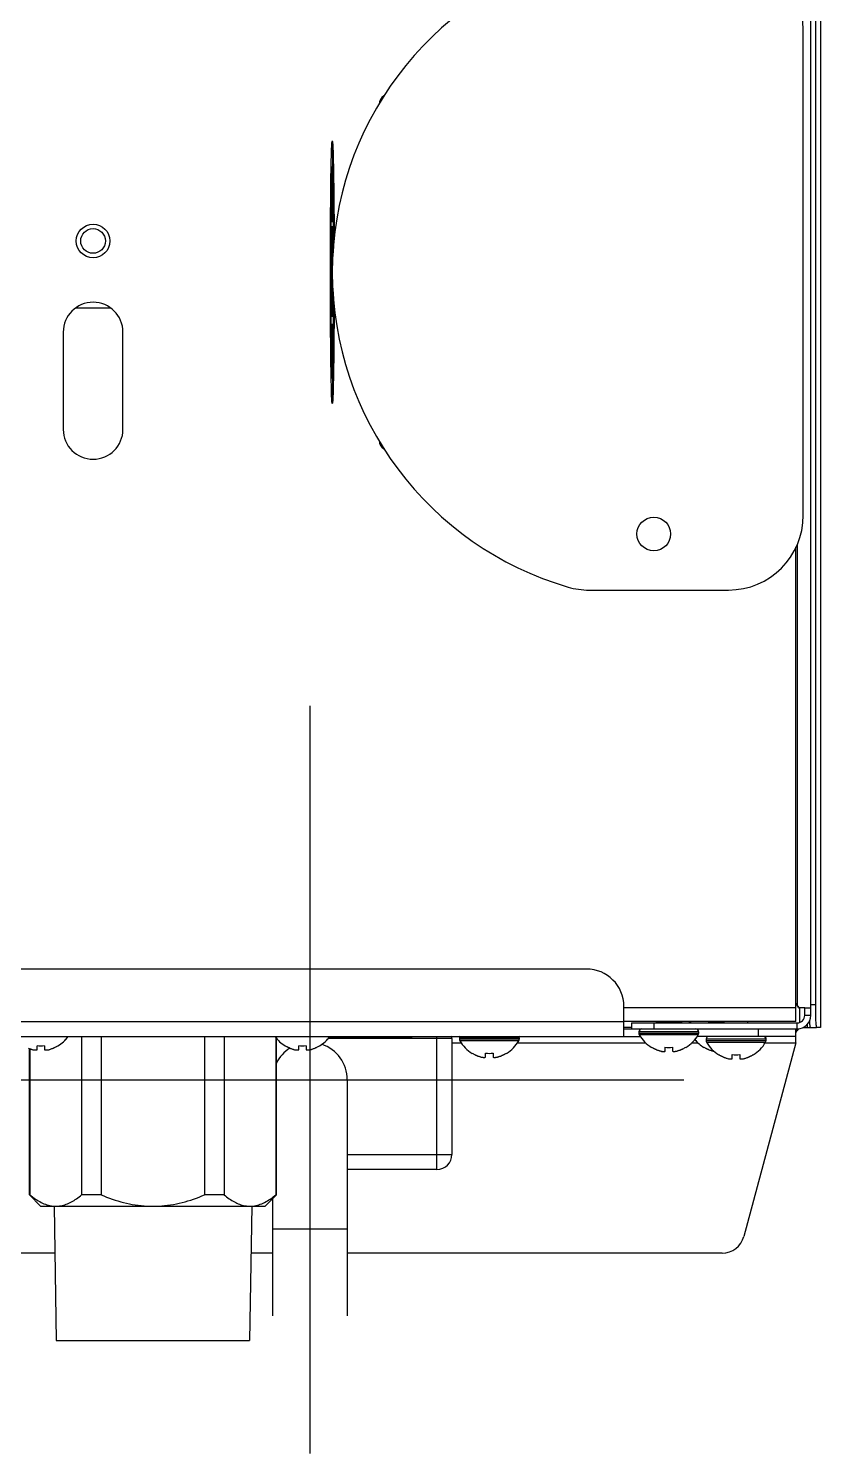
# Model space of a CAD drawing. Header units: millimetres. Extents: x -1686 to 4120, y -1850 to 2563.
# Drawn here: x 750.7 to 856.7, y 1615.9 to 1806.5 of the extents above; entities that cross this region are included whole.
import ezdxf

# ---------------------------------------------------------------- set-up
doc = ezdxf.new("R2010")
doc.units = ezdxf.units.MM
doc.header["$LTSCALE"] = 65.395
doc.layers.get('0').update_dxf_attribs({"linetype": 'CONTINUOUS'})
doc.layers.add('ASSI', color=7, linetype='CONTINUOUS')
doc.layers.add('GEOM', color=7, linetype='CONTINUOUS')

msp = doc.modelspace()

# ---------------------------------------------------------------- linework, layer by layer
at = {"linetype": 'Continuous'}
for p, q in [((855.38, 1674.46), (855.38, 2434.86)), ((853.58, 1737.51), (853.58, 1675.8)), ((853.58, 1675.8), (853.38, 1676.15)), ((853.74, 1675.46), (853.86, 1675.46)), ((854.58, 1675.46), (853.86, 1675.46)), ((854.58, 1675.46), (855.38, 1675.46)), ((854.58, 1674.46), (854.58, 1675.46)), ((855.38, 1674.46), (854.58, 1674.46)), ((831.38, 1673.46), (853.58, 1673.46)), ((831.38, 1673.46), (831.38, 1672.66)), ((831.38, 1672.66), (853.58, 1672.66)), ((834.38, 1673.46), (834.38, 1672.66)), ((853.58, 1672.66), (853.58, 1673.46)), ((750.86, 1650.46), (750.86, 1670.03)), ((750.93, 1670), (750.93, 1650.46)), ((751.88, 1669.86), (751.88, 1670.41)), ((752.88, 1670.41), (752.88, 1669.86)), ((754.68, 1670.41), (754.68, 1670.38)), ((757.85, 1671.66), (757.85, 1650.46)), ((760.46, 1671.66), (760.46, 1650.46)), ((774.3, 1671.66), (774.3, 1650.46)), ((776.91, 1671.66), (776.91, 1650.46)), ((783.83, 1671.5), (783.83, 1650.46)), ((783.9, 1650.46), (783.9, 1671.41)), ((785.08, 1670.38), (785.08, 1670.41)), ((786.88, 1669.86), (786.88, 1670.41)), ((787.88, 1670.41), (787.88, 1669.86)), ((789.68, 1670.41), (789.68, 1670.38)), ((834.08, 1670.18), (834.08, 1670.21)), ((835.88, 1669.66), (835.88, 1670.21)), ((836.88, 1670.21), (836.88, 1669.66)), ((838.68, 1670.21), (838.68, 1670.18)), ((841.08, 1670.18), (841.08, 1670.21)), ((810.08, 1669.38), (810.08, 1669.41)), ((811.88, 1668.86), (811.88, 1669.41)), ((812.88, 1669.41), (812.88, 1668.86)), ((814.68, 1669.41), (814.68, 1669.38)), ((843.08, 1669.18), (843.08, 1669.21)), ((844.88, 1668.66), (844.88, 1669.21)), ((845.88, 1669.21), (845.88, 1668.66)), ((847.68, 1669.21), (847.68, 1669.18)), ((793.38, 1665.86), (793.38, 1634.28)), ((750.93, 1650.46), (750.86, 1650.46)), ((752.36, 1648.96), (750.86, 1650.46)), ((752.36, 1648.96), (782.4, 1648.96)), ((754.16, 1648.96), (754.46, 1630.96)), ((760.46, 1650.46), (757.85, 1650.46)), ((776.91, 1650.46), (774.3, 1650.46)), ((780.6, 1648.96), (780.3, 1630.96)), ((782.4, 1648.96), (783.9, 1650.46)), ((783.38, 1649.93), (783.38, 1634.28)), ((783.9, 1650.46), (783.83, 1650.46)), ((793.38, 1645.86), (783.38, 1645.86)), ((754.46, 1630.96), (780.3, 1630.96))]:
    msp.add_line(p, q, dxfattribs=at)
at = {"color": 1}
for p, q in [((788.38, 1715.86), (788.38, 1615.86)), ((738.38, 1665.86), (838.38, 1665.86))]:
    msp.add_line(p, q, dxfattribs=at)
at = {"linetype": 'Continuous'}
for centre, radius, start, end in [((779.01, 1641.92), 81.91, 24.1704, 24.4363), ((796.56, 1629.17), 73.66, 38.9326, 39.2798), ((853.58, 1674.46), 1.8, 270, 0), ((853.58, 1674.46), 1, 270, 0), ((836.58, 1674.28), 4.8, 210.3012, 238.6273), ((836.18, 1674.28), 4.8, 301.3727, 329.6988), ((752.55, 1674.43), 4.72, 247.4524, 248.9975), ((752.55, 1674.43), 4.72, 248.9977, 249.4819), ((752.55, 1674.42), 4.7, 249.4813, 251.5344), ((752.54, 1674.4), 4.68, 251.535, 252.6227), ((752.53, 1674.38), 4.67, 252.6228, 253.6051), ((752.53, 1674.35), 4.64, 253.6036, 255.6824), ((752.38, 1674.18), 3.8, 262.4351, 277.5649), ((752.23, 1674.35), 4.64, 284.3176, 286.3964), ((752.22, 1674.38), 4.67, 286.3949, 287.3772), ((752.22, 1674.4), 4.68, 287.3773, 288.465), ((752.21, 1674.42), 4.7, 288.4656, 290.5187), ((752.21, 1674.43), 4.72, 290.5181, 291.0023), ((752.21, 1674.43), 4.72, 291.0025, 292.5476), ((752.2, 1674.44), 4.73, 292.5474, 293.3174), ((752.2, 1674.45), 4.73, 293.3175, 294.5722), ((752.2, 1674.45), 4.74, 294.5722, 295.5402), ((752.2, 1674.45), 4.74, 295.5402, 296.6812), ((752.2, 1674.46), 4.75, 296.6813, 298.0074), ((752.2, 1674.46), 4.75, 298.0074, 298.9684), ((752.19, 1674.46), 4.75, 298.9687, 301.5341), ((752.18, 1674.48), 4.8, 301.3727, 323.702), ((787.58, 1674.48), 4.8, 216.298, 238.6273), ((788.38, 1665.86), 5, 122.1645, 153.8113), ((787.57, 1674.46), 4.75, 238.4659, 241.0313), ((787.56, 1674.46), 4.75, 241.0316, 241.9926), ((787.56, 1674.46), 4.75, 241.9926, 243.3187), ((787.56, 1674.45), 4.74, 243.3188, 244.4598), ((787.56, 1674.45), 4.74, 244.4598, 245.4278), ((787.56, 1674.45), 4.73, 245.4278, 246.6825), ((787.56, 1674.44), 4.73, 246.6826, 247.4526), ((787.55, 1674.43), 4.72, 247.4524, 248.9975), ((787.55, 1674.43), 4.72, 248.9977, 249.4819), ((787.55, 1674.42), 4.7, 249.4813, 251.5344), ((787.54, 1674.4), 4.68, 251.535, 252.6227), ((787.53, 1674.38), 4.67, 252.6228, 253.6051), ((787.53, 1674.35), 4.64, 253.6036, 255.6824), ((787.38, 1674.18), 3.8, 262.4351, 277.5649), ((787.23, 1674.35), 4.64, 284.3176, 286.3964), ((787.22, 1674.38), 4.67, 286.3949, 287.3772), ((787.22, 1674.4), 4.68, 287.3773, 288.465), ((787.21, 1674.42), 4.7, 288.4656, 290.5187), ((787.21, 1674.43), 4.72, 290.5181, 291.0023), ((787.21, 1674.43), 4.72, 291.0025, 292.5476), ((787.2, 1674.44), 4.73, 292.5474, 293.3174), ((787.2, 1674.45), 4.73, 293.3175, 294.5722), ((787.2, 1674.45), 4.74, 294.5722, 295.5402), ((787.2, 1674.45), 4.74, 295.5402, 296.6812), ((787.2, 1674.46), 4.75, 296.6813, 298.0074), ((787.2, 1674.46), 4.75, 298.0074, 298.9684), ((787.19, 1674.46), 4.75, 298.9687, 301.5341), ((787.18, 1674.48), 4.8, 301.3727, 323.702), ((788.38, 1665.86), 5, 0, 71.3079), ((812.58, 1673.48), 4.8, 210.3012, 238.6273), ((812.18, 1673.48), 4.8, 301.3727, 329.6988), ((836.57, 1674.26), 4.75, 238.4659, 241.0313), ((836.56, 1674.26), 4.75, 241.0316, 241.9926), ((836.56, 1674.26), 4.75, 241.9926, 243.3187), ((836.56, 1674.25), 4.74, 243.3188, 244.4598), ((836.56, 1674.25), 4.74, 244.4598, 245.4278), ((836.56, 1674.25), 4.73, 245.4278, 246.6825), ((836.56, 1674.24), 4.73, 246.6826, 247.4526), ((836.38, 1673.98), 3.8, 262.4351, 277.5649), ((836.2, 1674.24), 4.73, 292.5474, 293.3174), ((836.2, 1674.25), 4.73, 293.3175, 294.5722), ((836.2, 1674.25), 4.74, 294.5722, 295.5402), ((836.2, 1674.25), 4.74, 295.5402, 296.6812), ((836.2, 1674.26), 4.75, 296.6813, 298.0074), ((836.2, 1674.26), 4.75, 298.0074, 298.9684), ((836.19, 1674.26), 4.75, 298.9687, 301.5341), ((843.58, 1674.28), 4.8, 219.3226, 238.6273), ((843.57, 1674.26), 4.75, 238.4659, 241.0313), ((843.56, 1674.26), 4.75, 241.0316, 241.9926), ((843.56, 1674.26), 4.75, 241.9926, 243.3187), ((845.58, 1673.28), 4.8, 210.3012, 238.6273), ((843.56, 1674.25), 4.74, 243.3188, 244.4598), ((843.56, 1674.25), 4.74, 244.4598, 245.4278), ((843.56, 1674.25), 4.73, 245.4278, 246.6825), ((843.56, 1674.24), 4.73, 246.6826, 247.4526), ((845.18, 1673.28), 4.8, 301.3727, 329.6988), ((751.63, 1671.85), 2.01, 262.7259, 264.7415), ((751.63, 1671.83), 1.98, 264.7442, 265.3991), ((751.63, 1671.82), 1.97, 265.3984, 266.7833), ((751.63, 1671.81), 1.96, 266.7841, 267.6235), ((751.63, 1671.8), 1.96, 267.6234, 268.8455), ((751.63, 1671.79), 1.95, 268.8459, 270.9258), ((751.63, 1671.8), 1.95, 270.9261, 271.9964), ((751.63, 1671.8), 1.96, 271.9964, 273.0228), ((751.63, 1671.81), 1.97, 273.0233, 274.286), ((751.63, 1671.83), 1.98, 274.2856, 275.1372), ((751.63, 1671.85), 2.01, 275.1401, 277.2744), ((753.13, 1671.85), 2.01, 262.7256, 264.8598), ((753.13, 1671.83), 1.98, 264.8627, 265.7144), ((753.13, 1671.81), 1.97, 265.714, 266.9766), ((753.13, 1671.8), 1.96, 266.9771, 268.0037), ((753.13, 1671.8), 1.95, 268.0037, 269.0738), ((753.13, 1671.79), 1.95, 269.0741, 270.1995), ((753.13, 1671.79), 1.95, 270.1995, 271.1541), ((753.13, 1671.8), 1.95, 271.1545, 272.3767), ((753.13, 1671.81), 1.96, 272.3765, 273.2159), ((753.13, 1671.82), 1.97, 273.2167, 274.6016), ((753.13, 1671.83), 1.98, 274.6009, 275.2558), ((753.13, 1671.85), 2.01, 275.2585, 277.2741), ((786.63, 1671.85), 2.01, 262.7259, 264.7415), ((786.63, 1671.83), 1.98, 264.7442, 265.3991), ((786.63, 1671.82), 1.97, 265.3984, 266.7833), ((786.63, 1671.81), 1.96, 266.7841, 267.6235), ((786.63, 1671.8), 1.96, 267.6234, 268.8455), ((786.63, 1671.79), 1.95, 268.8459, 270.9258), ((786.63, 1671.8), 1.95, 270.9261, 271.9964), ((786.63, 1671.8), 1.96, 271.9964, 273.0228), ((786.63, 1671.81), 1.97, 273.0233, 274.286), ((786.63, 1671.83), 1.98, 274.2856, 275.1372), ((786.63, 1671.85), 2.01, 275.1401, 277.2744), ((788.13, 1671.85), 2.01, 262.7256, 264.8598), ((788.13, 1671.83), 1.98, 264.8627, 265.7144), ((788.13, 1671.81), 1.97, 265.714, 266.9766), ((788.13, 1671.8), 1.96, 266.9771, 268.0037), ((788.13, 1671.8), 1.95, 268.0037, 269.0738), ((788.13, 1671.79), 1.95, 269.0741, 270.1995), ((788.13, 1671.79), 1.95, 270.1995, 271.1541), ((788.13, 1671.8), 1.95, 271.1545, 272.3767), ((788.13, 1671.81), 1.96, 272.3765, 273.2159), ((788.13, 1671.82), 1.97, 273.2167, 274.6016), ((788.13, 1671.83), 1.98, 274.6009, 275.2558), ((788.13, 1671.85), 2.01, 275.2585, 277.2741), ((812.57, 1673.46), 4.75, 238.4659, 241.0313), ((812.56, 1673.46), 4.75, 241.0316, 241.9926), ((812.56, 1673.46), 4.75, 241.9926, 243.3187), ((812.56, 1673.45), 4.74, 243.3188, 244.4598), ((812.56, 1673.45), 4.74, 244.4598, 245.4278), ((812.56, 1673.45), 4.73, 245.4278, 246.6825), ((812.56, 1673.44), 4.73, 246.6826, 247.4526), ((812.55, 1673.43), 4.72, 247.4524, 248.9975), ((812.55, 1673.43), 4.72, 248.9977, 249.4819), ((812.55, 1673.42), 4.7, 249.4813, 251.5344), ((812.54, 1673.4), 4.68, 251.535, 252.6227), ((812.53, 1673.38), 4.67, 252.6228, 253.6051), ((812.53, 1673.35), 4.64, 253.6036, 255.6824), ((811.63, 1670.85), 2.01, 262.7259, 264.7415), ((811.63, 1670.83), 1.98, 264.7442, 265.3991), ((811.63, 1670.82), 1.97, 265.3984, 266.7833), ((811.63, 1670.81), 1.96, 266.7841, 267.6235), ((811.63, 1670.8), 1.96, 267.6234, 268.8455), ((811.63, 1670.79), 1.95, 268.8459, 270.9258), ((811.63, 1670.8), 1.95, 270.9261, 271.9964), ((811.63, 1670.8), 1.96, 271.9964, 273.0228), ((811.63, 1670.81), 1.97, 273.0233, 274.286), ((811.63, 1670.83), 1.98, 274.2856, 275.1372), ((811.63, 1670.85), 2.01, 275.1401, 277.2744), ((812.38, 1673.18), 3.8, 262.4351, 277.5649), ((813.13, 1670.85), 2.01, 262.7256, 264.8598), ((813.13, 1670.83), 1.98, 264.8627, 265.7144), ((813.13, 1670.81), 1.97, 265.714, 266.9766), ((813.13, 1670.8), 1.96, 266.9771, 268.0037), ((813.13, 1670.8), 1.95, 268.0037, 269.0738), ((813.13, 1670.79), 1.95, 269.0741, 270.1995), ((813.13, 1670.79), 1.95, 270.1995, 271.1541), ((813.13, 1670.8), 1.95, 271.1545, 272.3767), ((813.13, 1670.81), 1.96, 272.3765, 273.2159), ((813.13, 1670.82), 1.97, 273.2167, 274.6016), ((813.13, 1670.83), 1.98, 274.6009, 275.2558), ((813.13, 1670.85), 2.01, 275.2585, 277.2741), ((812.23, 1673.35), 4.64, 284.3176, 286.3964), ((812.22, 1673.38), 4.67, 286.3949, 287.3772), ((812.22, 1673.4), 4.68, 287.3773, 288.465), ((812.21, 1673.42), 4.7, 288.4656, 290.5187), ((812.21, 1673.43), 4.72, 290.5181, 291.0023), ((812.21, 1673.43), 4.72, 291.0025, 292.5476), ((812.2, 1673.44), 4.73, 292.5474, 293.3174), ((812.2, 1673.45), 4.73, 293.3175, 294.5722), ((812.2, 1673.45), 4.74, 294.5722, 295.5402), ((812.2, 1673.45), 4.74, 295.5402, 296.6812), ((812.2, 1673.46), 4.75, 296.6813, 298.0074), ((812.2, 1673.46), 4.75, 298.0074, 298.9684), ((812.19, 1673.46), 4.75, 298.9687, 301.5341), ((836.55, 1674.23), 4.72, 247.4524, 248.9975), ((836.55, 1674.23), 4.72, 248.9977, 249.4819), ((836.55, 1674.22), 4.7, 249.4813, 251.5344), ((836.54, 1674.2), 4.68, 251.535, 252.6227), ((836.53, 1674.18), 4.67, 252.6228, 253.6051), ((836.53, 1674.15), 4.64, 253.6036, 255.6824), ((835.63, 1671.65), 2.01, 262.7259, 264.7415), ((835.63, 1671.63), 1.98, 264.7442, 265.3991), ((835.63, 1671.62), 1.97, 265.3984, 266.7833), ((835.63, 1671.61), 1.96, 266.7841, 267.6235), ((835.63, 1671.6), 1.96, 267.6234, 268.8455), ((835.63, 1671.59), 1.95, 268.8459, 270.9258), ((835.63, 1671.6), 1.95, 270.9261, 271.9964), ((835.63, 1671.6), 1.96, 271.9964, 273.0228), ((835.63, 1671.61), 1.97, 273.0233, 274.286), ((835.63, 1671.63), 1.98, 274.2856, 275.1372), ((835.63, 1671.65), 2.01, 275.1401, 277.2744), ((837.13, 1671.65), 2.01, 262.7256, 264.8598), ((837.13, 1671.63), 1.98, 264.8627, 265.7144), ((837.13, 1671.61), 1.97, 265.714, 266.9766), ((837.13, 1671.6), 1.96, 266.9771, 268.0037), ((837.13, 1671.6), 1.95, 268.0037, 269.0738), ((837.13, 1671.59), 1.95, 269.0741, 270.1995), ((837.13, 1671.59), 1.95, 270.1995, 271.1541), ((837.13, 1671.6), 1.95, 271.1545, 272.3767), ((837.13, 1671.61), 1.96, 272.3765, 273.2159), ((837.13, 1671.62), 1.97, 273.2167, 274.6016), ((837.13, 1671.63), 1.98, 274.6009, 275.2558), ((837.13, 1671.65), 2.01, 275.2585, 277.2741), ((836.23, 1674.15), 4.64, 284.3176, 286.3964), ((836.22, 1674.18), 4.67, 286.3949, 287.3772), ((836.22, 1674.2), 4.68, 287.3773, 288.465), ((836.21, 1674.22), 4.7, 288.4656, 290.5187), ((836.21, 1674.23), 4.72, 290.5181, 291.0023), ((836.21, 1674.23), 4.72, 291.0025, 292.5476), ((843.55, 1674.23), 4.72, 247.4524, 248.9975), ((843.55, 1674.23), 4.72, 248.9977, 249.4819), ((843.55, 1674.22), 4.7, 249.4813, 251.5344), ((843.54, 1674.2), 4.68, 251.535, 252.6227), ((843.53, 1674.18), 4.67, 252.6228, 253.6051), ((843.53, 1674.15), 4.64, 253.6036, 255.6824), ((845.57, 1673.26), 4.75, 238.4659, 241.0313), ((845.56, 1673.26), 4.75, 241.0316, 241.9926), ((845.56, 1673.26), 4.75, 241.9926, 243.3187), ((845.56, 1673.25), 4.74, 243.3188, 244.4598), ((845.56, 1673.25), 4.74, 244.4598, 245.4278), ((845.56, 1673.25), 4.73, 245.4278, 246.6825), ((845.56, 1673.24), 4.73, 246.6826, 247.4526), ((845.55, 1673.23), 4.72, 247.4524, 248.9975), ((845.55, 1673.23), 4.72, 248.9977, 249.4819), ((845.55, 1673.22), 4.7, 249.4813, 251.5344), ((845.54, 1673.2), 4.68, 251.535, 252.6227), ((845.53, 1673.18), 4.67, 252.6228, 253.6051), ((845.53, 1673.15), 4.64, 253.6036, 255.6824), ((844.63, 1670.65), 2.01, 262.7259, 264.7415), ((844.63, 1670.63), 1.98, 264.7442, 265.3991), ((844.63, 1670.62), 1.97, 265.3984, 266.7833), ((844.63, 1670.61), 1.96, 266.7841, 267.6235), ((844.63, 1670.6), 1.96, 267.6234, 268.8455), ((844.63, 1670.59), 1.95, 268.8459, 270.9258), ((844.63, 1670.6), 1.95, 270.9261, 271.9964), ((844.63, 1670.6), 1.96, 271.9964, 273.0228), ((844.63, 1670.61), 1.97, 273.0233, 274.286), ((844.63, 1670.63), 1.98, 274.2856, 275.1372), ((844.63, 1670.65), 2.01, 275.1401, 277.2744), ((845.38, 1672.98), 3.8, 262.4351, 277.5649), ((846.13, 1670.65), 2.01, 262.7256, 264.8598), ((846.13, 1670.63), 1.98, 264.8627, 265.7144), ((846.13, 1670.61), 1.97, 265.714, 266.9766), ((846.13, 1670.6), 1.96, 266.9771, 268.0037), ((846.13, 1670.6), 1.95, 268.0037, 269.0738), ((846.13, 1670.59), 1.95, 269.0741, 270.1995), ((846.13, 1670.59), 1.95, 270.1995, 271.1541), ((846.13, 1670.6), 1.95, 271.1545, 272.3767), ((846.13, 1670.61), 1.96, 272.3765, 273.2159), ((846.13, 1670.62), 1.97, 273.2167, 274.6016), ((846.13, 1670.63), 1.98, 274.6009, 275.2558), ((846.13, 1670.65), 2.01, 275.2585, 277.2741), ((845.23, 1673.15), 4.64, 284.3176, 286.3964), ((845.22, 1673.18), 4.67, 286.3949, 287.3772), ((845.22, 1673.2), 4.68, 287.3773, 288.465), ((845.21, 1673.22), 4.7, 288.4656, 290.5187), ((845.21, 1673.23), 4.72, 290.5181, 291.0023), ((845.21, 1673.23), 4.72, 291.0025, 292.5476), ((845.2, 1673.24), 4.73, 292.5474, 293.3174), ((845.2, 1673.25), 4.73, 293.3175, 294.5722), ((845.2, 1673.25), 4.74, 294.5722, 295.5402), ((845.2, 1673.25), 4.74, 295.5402, 296.6812), ((845.2, 1673.26), 4.75, 296.6813, 298.0074), ((845.2, 1673.26), 4.75, 298.0074, 298.9684), ((845.19, 1673.26), 4.75, 298.9687, 301.5341), ((754.38, 1652.82), 3.89, 275.9808, 280.0573), ((780.38, 1652.82), 3.89, 259.9423, 264.0192)]:
    msp.add_arc(centre, radius, start, end, dxfattribs=at)
for points, knots in [([(750.93, 1650.46), (751.17, 1650.26), (751.65, 1649.89), (752.41, 1649.43), (753.19, 1649.1), (753.73, 1648.98), (754, 1648.96)], [0, 0, 0, 0, 0.269137, 0.52468, 0.767223, 1, 1, 1, 1]), ([(755.06, 1648.99), (755.3, 1649.04), (755.79, 1649.17), (756.5, 1649.5), (757.19, 1649.93), (757.63, 1650.27), (757.85, 1650.46)], [0, 0, 0, 0, 0.233491, 0.476861, 0.732283, 1, 1, 1, 1]), ([(760.46, 1650.46), (761.43, 1650.05), (762.94, 1649.52), (765.01, 1649.09), (766.07, 1648.98), (766.59, 1648.96)], [0, 0, 0, 0, 0.499841, 0.749922, 1, 1, 1, 1]), ([(768.16, 1648.96), (768.69, 1648.98), (769.75, 1649.09), (771.82, 1649.52), (773.33, 1650.05), (774.3, 1650.46)], [0, 0, 0, 0, 0.250079, 0.50016, 1, 1, 1, 1]), ([(776.91, 1650.46), (777.13, 1650.27), (777.57, 1649.93), (778.26, 1649.5), (778.97, 1649.17), (779.46, 1649.04), (779.7, 1648.99)], [0, 0, 0, 0, 0.267717, 0.52314, 0.76651, 1, 1, 1, 1]), ([(780.76, 1648.96), (781.03, 1648.98), (781.57, 1649.1), (782.35, 1649.43), (783.11, 1649.89), (783.59, 1650.26), (783.83, 1650.46)], [0, 0, 0, 0, 0.232778, 0.475321, 0.730864, 1, 1, 1, 1])]:
    msp.add_open_spline(points, degree=3, knots=knots, dxfattribs=at)
at = {"layer": 'ASSI', "linetype": 'Continuous'}
for p, q in [((840.38, 1672.26), (832.38, 1672.26)), ((832.38, 1672.26), (832.38, 1672.06)), ((840.38, 1672.06), (832.38, 1672.06)), ((840.32, 1671.85), (832.43, 1671.85)), ((834.78, 1673.46), (834.78, 1673.57)), ((837.98, 1673.46), (837.98, 1673.57)), ((840.38, 1672.26), (840.38, 1672.06)), ((841.78, 1673.46), (841.78, 1673.57)), ((843.78, 1673.46), (843.78, 1673.66)), ((846.98, 1673.46), (846.98, 1673.66)), ((816.38, 1671.46), (808.38, 1671.46)), ((808.38, 1671.46), (808.38, 1671.26)), ((816.38, 1671.26), (808.38, 1671.26)), ((816.32, 1671.05), (808.43, 1671.05)), ((816.38, 1671.46), (816.38, 1671.26)), ((849.38, 1671.26), (841.38, 1671.26)), ((841.38, 1671.26), (841.38, 1671.06)), ((849.38, 1671.06), (841.38, 1671.06)), ((849.32, 1670.85), (841.43, 1670.85)), ((849.38, 1671.46), (849.32, 1671.46)), ((849.38, 1671.46), (849.38, 1671.06))]:
    msp.add_line(p, q, dxfattribs=at)
for centre, radius in [((759.38, 1778.06), 2.25), ((759.38, 1778.06), 1.65), ((834.38, 1738.86), 2.25)]:
    msp.add_circle(centre, radius, dxfattribs=at)
for centre, radius, start, end in [((832.78, 1672.26), 0.4, 90, 180), ((832.78, 1672.06), 0.4, 180, 210.3012), ((836.58, 1674.28), 4.8, 210.3012, 238.6273), ((836.18, 1674.28), 4.8, 301.3727, 329.6988), ((839.98, 1672.26), 0.4, 0, 90), ((839.98, 1672.06), 0.4, 329.6988, 0), ((752.18, 1674.48), 4.8, 301.3727, 323.8248), ((787.58, 1674.48), 4.8, 216.1752, 238.6273), ((787.18, 1674.48), 4.8, 301.3727, 323.8248), ((808.78, 1671.46), 0.4, 149.3636, 180), ((808.78, 1671.26), 0.4, 180, 210.3012), ((812.58, 1673.48), 4.8, 210.3012, 238.6273), ((812.18, 1673.48), 4.8, 301.3727, 329.6988), ((815.98, 1671.46), 0.4, 0, 30.6364), ((815.98, 1671.26), 0.4, 329.6988, 0), ((843.58, 1674.28), 4.8, 219.3896, 238.6273), ((841.78, 1671.26), 0.4, 90, 180), ((841.78, 1671.06), 0.4, 180, 210.3012), ((845.58, 1673.28), 4.8, 210.3012, 238.6273), ((845.18, 1673.28), 4.8, 301.3727, 329.6988), ((848.98, 1671.26), 0.4, 0, 90), ((848.98, 1671.46), 0.4, 0, 30.6364), ((848.98, 1671.06), 0.4, 329.6988, 0)]:
    msp.add_arc(centre, radius, start, end, dxfattribs=at)
at = {"layer": 'GEOM', "linetype": 'Continuous'}
for p, q in [((856.68, 2434.06), (856.68, 1672.86)), ((856.68, 2434.06), (856.68, 1672.86)), ((855.99, 2431.06), (855.99, 1675.86)), ((854.38, 1741.36), (854.38, 1806.36)), ((791.43, 1791.36), (791.33, 1791.36)), ((791.18, 1788.04), (791.18, 1787.77)), ((791.57, 1787.87), (791.57, 1788.04)), ((791.21, 1785.7), (791.21, 1785.75)), ((791.25, 1784.25), (791.28, 1783.19)), ((791.37, 1785.7), (791.27, 1785.7)), ((791.37, 1785.45), (791.29, 1785.45)), ((791.33, 1784.39), (791.29, 1785.45)), ((791.31, 1785.7), (791.31, 1785.8)), ((791.37, 1785.45), (791.33, 1784.39)), ((791.37, 1783.19), (791.41, 1784.25)), ((791.44, 1785.7), (791.39, 1785.7)), ((791.44, 1785.75), (791.44, 1785.7)), ((791.46, 1784.6), (791.47, 1784.39)), ((791.47, 1784.39), (791.47, 1784.38)), ((791.47, 1784.38), (791.47, 1784.26)), ((791.61, 1785.56), (791.61, 1785.7)), ((791.28, 1783.13), (791.25, 1782.07)), ((791.27, 1783.2), (791.27, 1783.49)), ((791.27, 1783.13), (791.27, 1783.2)), ((791.47, 1783.19), (791.37, 1783.19)), ((791.47, 1783.13), (791.37, 1783.13)), ((791.41, 1782.07), (791.37, 1783.13)), ((791.48, 1783.19), (791.48, 1783.14)), ((791.24, 1780.58), (791.24, 1780.62)), ((791.24, 1779.97), (791.24, 1780.58)), ((791.37, 1780.62), (791.27, 1780.62)), ((791.29, 1780.87), (791.33, 1781.93)), ((791.37, 1780.87), (791.29, 1780.87)), ((791.33, 1781.93), (791.37, 1780.87)), ((791.49, 1780.62), (791.39, 1780.62)), ((791.51, 1782.07), (791.41, 1782.07)), ((791.49, 1782.29), (791.5, 1782.07)), ((791.5, 1782.07), (791.5, 1781.95)), ((791.5, 1781.95), (791.5, 1781.94)), ((791.51, 1780.87), (791.51, 1780.62)), ((791.51, 1780.62), (791.52, 1779.97)), ((791.56, 1779.97), (791.55, 1780.62)), ((791.43, 1779.97), (791.33, 1779.97)), ((791.5, 1778.49), (791.5, 1778.54)), ((791.23, 1778.31), (791.23, 1778.49)), ((791.12, 1772.97), (791.12, 1773.09)), ((791.22, 1772.59), (791.22, 1773.09)), ((791.4, 1773.09), (791.26, 1773.09)), ((791.4, 1774.26), (791.33, 1774.26)), ((791.22, 1772.33), (791.22, 1772.59)), ((791.22, 1771.93), (791.22, 1772.33)), ((791.22, 1771.82), (791.22, 1771.93)), ((791.22, 1771.75), (791.22, 1771.82)), ((791.24, 1772.59), (791.24, 1772.33)), ((791.35, 1771.75), (791.24, 1769.2)), ((791.26, 1771.83), (791.35, 1771.83)), ((791.31, 1769.36), (791.41, 1771.91)), ((791.41, 1769.36), (791.5, 1771.74)), ((761.77, 1769.06), (756.99, 1769.06)), ((791.23, 1769.2), (791.23, 1769.28)), ((791.23, 1768.82), (791.23, 1769.2)), ((791.41, 1769.36), (791.31, 1769.36)), ((791.5, 1769.29), (791.31, 1769.29)), ((791.53, 1769.36), (791.52, 1769.29)), ((791.52, 1769.29), (791.52, 1768.88)), ((791.23, 1768.52), (791.23, 1768.82)), ((791.24, 1768.82), (791.24, 1768.53)), ((791.26, 1768.02), (791.5, 1768.02)), ((791.52, 1768.78), (791.42, 1768.78)), ((791.42, 1768.53), (791.42, 1768.78)), ((791.52, 1768.53), (791.42, 1768.53)), ((791.52, 1768.88), (791.52, 1768.78)), ((791.52, 1768.78), (791.52, 1768.52)), ((791.52, 1768.52), (791.52, 1768.02)), ((755.38, 1765.86), (755.38, 1752.86)), ((763.38, 1752.86), (763.38, 1765.86)), ((791.44, 1766.88), (791.26, 1766.88)), ((791.26, 1765.4), (791.34, 1765.4)), ((791.26, 1764.93), (791.26, 1765.39)), ((791.51, 1765.73), (791.41, 1765.73)), ((791.5, 1765.53), (791.49, 1765.39)), ((791.5, 1765.73), (791.5, 1765.53)), ((791.55, 1766.88), (791.55, 1766.95)), ((791.27, 1764.66), (791.26, 1764.93)), ((791.34, 1763.37), (791.26, 1763.37)), ((791.28, 1764.09), (791.27, 1764.66)), ((791.28, 1763.62), (791.28, 1764.09)), ((791.29, 1763.36), (791.28, 1763.62)), ((791.47, 1763.36), (791.46, 1763.19)), ((791.15, 1761.88), (791.15, 1761.76)), ((791.22, 1761.88), (791.21, 1762.01)), ((791.26, 1761.89), (791.44, 1761.89)), ((791.46, 1763.03), (791.41, 1763.03)), ((791.44, 1762.01), (791.44, 1761.88)), ((791.46, 1763.19), (791.46, 1763.03)), ((791.18, 1759.71), (791.18, 1759.67)), ((791.47, 1759.67), (791.47, 1759.68)), ((791.57, 1759.67), (791.57, 1759.7)), ((791.43, 1756.36), (791.33, 1756.36)), ((853.38, 1673.66), (853.38, 1737.08)), ((825.72, 1731.36), (844.38, 1731.36)), ((825.38, 1680.66), (25.38, 1680.66)), ((830.38, 1671.66), (830.38, 1675.66)), ((855.99, 1675.86), (855.38, 1675.86)), ((853.38, 1675.46), (830.38, 1675.46)), ((853.88, 1675.46), (853.88, 1673.5)), ((20.38, 1673.66), (830.38, 1673.66)), ((853.38, 1673.66), (830.38, 1673.66)), ((831.38, 1672.86), (830.38, 1672.86)), ((830.38, 1672.66), (831.38, 1672.66)), ((834.78, 1673.57), (834.63, 1673.66)), ((834.78, 1673.57), (837.98, 1673.57)), ((837.98, 1673.57), (838.13, 1673.66)), ((839.38, 1673.46), (839.03, 1673.66)), ((841.78, 1673.57), (841.63, 1673.66)), ((841.78, 1673.57), (843.78, 1673.57)), ((848.38, 1671.66), (848.38, 1672.66)), ((853.38, 1671.66), (853.38, 1672.66)), ((854.4, 1672.86), (856.15, 1672.86)), ((854.88, 1673.21), (854.88, 1672.86)), ((856.68, 1672.86), (856.15, 1672.86)), ((18.18, 1671.66), (832.58, 1671.66)), ((783.94, 1671.36), (783.9, 1671.36)), ((807.38, 1671.36), (790.82, 1671.36)), ((802.06, 1671.56), (790.96, 1671.56)), ((802.06, 1671.66), (802.06, 1671.56)), ((805.38, 1653.86), (805.38, 1671.66)), ((807.38, 1671.36), (807.38, 1655.86)), ((807.38, 1670.79), (808.62, 1670.79)), ((816.14, 1670.79), (833.3, 1670.79)), ((839.45, 1670.79), (840.3, 1670.79)), ((853.38, 1671.66), (840.18, 1671.66)), ((853.38, 1670.79), (846.44, 1644.9)), ((849.28, 1670.79), (853.38, 1670.79)), ((853.38, 1670.79), (853.38, 1671.66)), ((793.38, 1655.86), (807.38, 1655.86)), ((805.38, 1653.86), (793.38, 1653.86)), ((754.26, 1642.67), (216.06, 1642.67)), ((783.38, 1642.67), (780.5, 1642.67)), ((843.54, 1642.67), (793.38, 1642.67))]:
    msp.add_line(p, q, dxfattribs=at)
for centre, radius, start, end in [((835.25, 1773.86), 43.87, 106.3369, 253.6631), ((798.88, 1796.35), 1.25, 118.13, 179.9987), ((1159.43, 1781.12), 368.32, 178.9653, 179.2867), ((395.15, 1780.66), 396.39, 0.7281, 1.0661), ((383.53, 1780.5), 408.11, 0.7302, 1.0354), ((596.16, 1781.36), 195.33, 1.1308, 1.2734), ((562.47, 1780.69), 229.02, 0.9771, 1.131), ((445.74, 1778.78), 345.77, 0.7314, 0.9078), ((7.76, 1776.13), 783.81, 0.32816, 0.69929), ((-83.46, 1775.34), 875.13, 0.21842, 0.66889), ((1691.86, 1773.86), 900.74, 179.56982, 180.04896), ((-346.42, 1774.11), 1137.99, 0.14861, 0.29479), ((1688.61, 1773.98), 897.4, 179.72365, 179.88771), ((878.37, 1777.11), 87.13, 179.1478, 180.8485), ((702.96, 1777.1), 88.55, 359.3097, 0.8974), ((-74.99, 1774.09), 866.52, 0.15692, 0.29051), ((1617.29, 1773.47), 826.18, 180.11425, 180.37838), ((1667.1, 1773.65), 875.88, 180.12452, 180.28583), ((-85.16, 1773.65), 876.69, 359.71973, 359.84303), ((759.38, 1765.86), 4, 0, 180), ((1344.35, 1771.44), 553.22, 180.4726, 180.626), ((1175.16, 1769.5), 384.02, 180.6132, 180.9163), ((379.96, 1769.87), 411.56, 359.0941, 359.3769), ((67.46, 1770.92), 724.1, 359.40242, 359.56308), ((1368.32, 1769.39), 577.22, 180.59822, 180.74518), ((993.47, 1766.52), 202.3, 180.8938, 181.2772), ((238.38, 1769.11), 553.17, 359.2518, 359.4052), ((1158.11, 1766.6), 366.99, 180.7561, 181.0765), ((585.03, 1766.58), 206.47, 358.7311, 359.0137), ((456.31, 1766.11), 335.22, 358.9024, 359.2783), ((759.38, 1752.86), 4, 180, 0), ((798.88, 1751.36), 1.25, 180.0014, 241.8703), ((825.72, 1741.36), 10, 253.6631, 270), ((825.38, 1675.66), 5, 0, 90), ((847.29, 1680.85), 10.36, 306.0334, 307.5235), ((844.18, 1684.92), 15.47, 307.4522, 307.5937), ((824.65, 1693.36), 35.71, 324.4131, 324.5786), ((806.88, 1671.36), 0.5, 0, 37.0484), ((805.38, 1655.86), 2, 270, 0), ((843.54, 1645.67), 3, 269.9878, 344.9767)]:
    msp.add_arc(centre, radius, start, end, dxfattribs=at)
for centre, major_axis, ratio, start_param, end_param in [((844.38, 1806.36), (10, 0), 0.999848, 0, 1.570796), ((791.27, 1784.85), (0, 0.846), 0.034921, 5.497787, 8.639385), ((791.33, 1784.42), (0, 0.0423), 0.034921, -3.926991, -3.141592), ((791.39, 1784.85), (0, 0.846), 0.034921, -2.356184, 0.785398), ((791.37, 1784.85), (0, 0.846), 0.034921, -0.087121, -0.000671), ((791.28, 1783.16), (0, 0.0423), 0.034921, -2.356194, -0.785398), ((791.37, 1783.16), (0, 0.0423), 0.034921, 0.785398, 2.356194), ((791.47, 1783.16), (0, 0.0423), 0.034921, 0.785398, 2.356194), ((791.27, 1781.47), (0, 0.846), 0.034921, 0.785398, 3.926991), ((791.33, 1781.9), (0, 0.0423), 0.034921, 0, 0.785375), ((791.39, 1781.47), (0, 0.846), 0.034921, 2.356194, 5.497787), ((791.49, 1781.47), (0, 0.846), 0.034921, -3.142264, -2.530388), ((791.26, 1772.59), (0, 0.508), 0.034921, 0, 1.570796), ((791.26, 1772.33), (0, 0.508), 0.034921, 1.570796, 3.141593), ((791.35, 1771.78), (0, 0.0423), 0.034921, -2.426026, 0), ((791.26, 1768.82), (0, 0.508), 0.034921, 0.715585, 1.570796), ((791.31, 1769.33), (0, 0.0423), 0.034921, 0.715585, 3.141593), ((791.4, 1768.78), (0, 0.508), 0.034921, -1.570796, 0), ((791.41, 1769.33), (0, 0.0423), 0.034921, 0.715585, 2.634652), ((791.26, 1768.53), (0, 0.508), 0.034921, 1.570796, 3.141593), ((791.4, 1768.53), (0, 0.508), 0.034921, -3.141588, -1.570796), ((791.5, 1768.53), (0, 0.508), 0.034921, -3.141588, -2.748769), ((791.26, 1766.14), (0, 0.74), 0.034921, 6.283185, 9.424778), ((791.34, 1764.97), (0, 1.9), 0.034921, -1.159279, 0), ((791.34, 1764.55), (0, 0.846), 0.034921, -1.437057, 0), ((791.3, 1764.38), (0, 3.38), 0.034921, -1.982313, -1.159279), ((791.44, 1764.97), (0, 1.9), 0.034921, -1.007171, 0), ((791.26, 1762.63), (0, 0.74), 0.034921, 6.283185, 9.424778), ((791.34, 1764.21), (0, 0.846), 0.034921, -3.141593, -1.704528), ((791.29, 1764.38), (0, 2.11), 0.034921, -1.704528, -1.437062), ((791.34, 1763.79), (0, 1.9), 0.034921, 3.141593, 4.300872), ((844.38, 1741.36), (10, 0), 0.999848, -1.570796, 0)]:
    msp.add_ellipse(centre, major_axis=major_axis, ratio=ratio, start_param=start_param, end_param=end_param, dxfattribs=at)
msp.add_ellipse((791.33, 1777.11), major_axis=(0, 1.37), ratio=0.034921, dxfattribs=at)
for points, knots in [([(791.28, 1791.04), (791.25, 1790.61), (791.22, 1789.61), (791.19, 1788.61), (791.18, 1788.04)], [0, 0, 0, 0, 0.43077, 1, 1, 1, 1]), ([(791.33, 1791.36), (791.32, 1791.36), (791.31, 1791.31), (791.3, 1791.26), (791.29, 1791.16), (791.28, 1791.08), (791.28, 1791.04)], [0, 0, 0, 0, 0.075297, 0.270753, 0.582876, 1, 1, 1, 1]), ([(791.47, 1788.04), (791.47, 1788.24), (791.46, 1788.63), (791.45, 1789.19), (791.43, 1789.73), (791.41, 1790.22), (791.4, 1790.6), (791.38, 1790.86), (791.37, 1791.03), (791.36, 1791.16), (791.35, 1791.26), (791.34, 1791.31), (791.34, 1791.36), (791.33, 1791.36)], [0, 0, 0, 0, 0.178798, 0.350524, 0.513324, 0.6636, 0.795625, 0.852565, 0.902088, 0.942924, 0.973487, 0.99263, 1, 1, 1, 1]), ([(791.45, 1791.24), (791.45, 1791.27), (791.45, 1791.31), (791.44, 1791.34), (791.43, 1791.36), (791.43, 1791.36)], [0, 0, 0, 0, 0.722006, 0.914336, 1, 1, 1, 1]), ([(791.57, 1788.04), (791.56, 1788.38), (791.55, 1789.01), (791.53, 1789.91), (791.5, 1790.64), (791.48, 1791.07), (791.45, 1791.24)], [0, 0, 0, 0, 0.312119, 0.598659, 0.840006, 1, 1, 1, 1]), ([(791.21, 1785.75), (791.22, 1785.89), (791.22, 1786.17), (791.23, 1786.57), (791.25, 1786.95), (791.26, 1787.29), (791.27, 1787.54), (791.28, 1787.71), (791.29, 1787.82), (791.3, 1787.9), (791.31, 1787.97), (791.32, 1788.01), (791.32, 1788.04), (791.33, 1788.04)], [0, 0, 0, 0, 0.186562, 0.364444, 0.529977, 0.678688, 0.805728, 0.859645, 0.906265, 0.944674, 0.973811, 0.992501, 1, 1, 1, 1]), ([(791.31, 1785.8), (791.32, 1785.97), (791.33, 1786.58), (791.35, 1787.19), (791.38, 1787.62)], [0, 0, 0, 0, 0.289159, 1, 1, 1, 1]), ([(791.33, 1788.04), (791.33, 1788.04), (791.33, 1788.03), (791.34, 1788), (791.35, 1787.94), (791.36, 1787.84), (791.37, 1787.77), (791.37, 1787.72)], [0, 0, 0, 0, 0.025173, 0.080384, 0.282291, 0.593979, 1, 1, 1, 1]), ([(791.37, 1787.72), (791.39, 1787.44), (791.41, 1786.78), (791.43, 1786.13), (791.44, 1785.75)], [0, 0, 0, 0, 0.429454, 1, 1, 1, 1]), ([(791.15, 1785.7), (791.1, 1781.99), (791.07, 1774.55), (791.09, 1767.1), (791.13, 1763.36)], [0, 0, 0, 0, 0.498361, 1, 1, 1, 1]), ([(791.14, 1780.63), (791.15, 1781.07), (791.16, 1782.76), (791.18, 1784.45), (791.21, 1785.7)], [0, 0, 0, 0, 0.260706, 1, 1, 1, 1]), ([(791.29, 1779.65), (791.28, 1779.57), (791.26, 1779.16), (791.25, 1778.74), (791.25, 1778.41)], [0, 0, 0, 0, 0.194746, 1, 1, 1, 1]), ([(791.33, 1779.97), (791.32, 1779.97), (791.31, 1779.93), (791.3, 1779.88), (791.3, 1779.77), (791.29, 1779.7), (791.29, 1779.65)], [0, 0, 0, 0, 0.073362, 0.266931, 0.577789, 1, 1, 1, 1]), ([(791.46, 1779.72), (791.46, 1779.75), (791.46, 1779.81), (791.45, 1779.9), (791.44, 1779.94), (791.43, 1779.97), (791.43, 1779.97)], [0, 0, 0, 0, 0.422052, 0.73217, 0.925596, 1, 1, 1, 1]), ([(791.5, 1778.54), (791.5, 1778.66), (791.49, 1779.05), (791.48, 1779.44), (791.46, 1779.72)], [0, 0, 0, 0, 0.303031, 1, 1, 1, 1]), ([(791.25, 1775.82), (791.25, 1775.7), (791.26, 1775.28), (791.27, 1774.86), (791.29, 1774.57)], [0, 0, 0, 0, 0.297247, 1, 1, 1, 1]), ([(791.29, 1774.57), (791.29, 1774.53), (791.3, 1774.45), (791.3, 1774.35), (791.31, 1774.3), (791.32, 1774.26), (791.33, 1774.26)], [0, 0, 0, 0, 0.422215, 0.733072, 0.926639, 1, 1, 1, 1]), ([(791.57, 1759.7), (791.6, 1761.22), (791.64, 1764.32), (791.66, 1767.43), (791.66, 1769.03)], [0, 0, 0, 0, 0.486736, 1, 1, 1, 1]), ([(791.33, 1759.68), (791.32, 1759.68), (791.31, 1759.7), (791.31, 1759.73), (791.3, 1759.8), (791.29, 1759.88), (791.28, 1759.98), (791.27, 1760.15), (791.26, 1760.39), (791.25, 1760.72), (791.24, 1761.08), (791.22, 1761.47), (791.22, 1761.74), (791.22, 1761.88)], [0, 0, 0, 0, 0.007007, 0.02446, 0.05243, 0.090247, 0.136945, 0.191401, 0.320117, 0.470109, 0.635991, 0.813506, 1, 1, 1, 1]), ([(791.38, 1760.09), (791.37, 1760.21), (791.34, 1760.81), (791.33, 1761.4), (791.32, 1761.88)], [0, 0, 0, 0, 0.203307, 1, 1, 1, 1]), ([(791.44, 1761.88), (791.43, 1761.53), (791.41, 1760.9), (791.39, 1760.26), (791.37, 1759.99)], [0, 0, 0, 0, 0.565272, 1, 1, 1, 1]), ([(791.18, 1759.67), (791.2, 1759.1), (791.22, 1758.09), (791.25, 1757.09), (791.28, 1756.67)], [0, 0, 0, 0, 0.574407, 1, 1, 1, 1]), ([(791.37, 1759.99), (791.37, 1759.95), (791.36, 1759.87), (791.35, 1759.77), (791.34, 1759.72), (791.33, 1759.68), (791.33, 1759.68)], [0, 0, 0, 0, 0.41614, 0.728903, 0.925209, 1, 1, 1, 1]), ([(791.33, 1756.36), (791.33, 1756.36), (791.34, 1756.37), (791.34, 1756.39), (791.35, 1756.46), (791.36, 1756.56), (791.37, 1756.69), (791.38, 1756.85), (791.4, 1757.11), (791.41, 1757.49), (791.43, 1757.98), (791.45, 1758.52), (791.46, 1759.09), (791.47, 1759.48), (791.47, 1759.67)], [0, 0, 0, 0, 0.002554, 0.00811, 0.028405, 0.059717, 0.100469, 0.149326, 0.205245, 0.33526, 0.484784, 0.648269, 0.821055, 1, 1, 1, 1]), ([(791.45, 1756.46), (791.47, 1756.62), (791.5, 1757.05), (791.53, 1757.78), (791.55, 1758.68), (791.56, 1759.33), (791.57, 1759.67)], [0, 0, 0, 0, 0.15536, 0.393936, 0.683717, 1, 1, 1, 1]), ([(791.28, 1756.67), (791.28, 1756.63), (791.29, 1756.55), (791.3, 1756.45), (791.31, 1756.4), (791.32, 1756.36), (791.33, 1756.36)], [0, 0, 0, 0, 0.406841, 0.718914, 0.920876, 1, 1, 1, 1]), ([(791.43, 1756.36), (791.43, 1756.36), (791.44, 1756.37), (791.44, 1756.4), (791.45, 1756.43), (791.45, 1756.46)], [0, 0, 0, 0, 0.087958, 0.284157, 1, 1, 1, 1]), ([(855.99, 1675.86), (855.99, 1675.66), (855.99, 1675.28), (856, 1674.72), (856.01, 1674.21), (856.03, 1673.76), (856.05, 1673.43), (856.07, 1673.22), (856.09, 1673.09), (856.1, 1672.99), (856.11, 1672.92), (856.13, 1672.88), (856.14, 1672.86), (856.15, 1672.86)], [0, 0, 0, 0, 0.194143, 0.380847, 0.552959, 0.703897, 0.827906, 0.878303, 0.920312, 0.953562, 0.977803, 0.992998, 1, 1, 1, 1]), ([(855.35, 1672.86), (855.34, 1672.86), (855.33, 1672.88), (855.31, 1672.92), (855.3, 1673), (855.29, 1673.1), (855.27, 1673.23), (855.25, 1673.45), (855.24, 1673.63), (855.24, 1673.75)], [0, 0, 0, 0, 0.023537, 0.074862, 0.156797, 0.269181, 0.411141, 0.581389, 1, 1, 1, 1]), ([(853.38, 1672.17), (853.4, 1672.2), (853.51, 1672.34), (853.61, 1672.47), (853.68, 1672.58)], [0, 0, 0, 0, 0.245654, 1, 1, 1, 1])]:
    msp.add_open_spline(points, degree=3, knots=knots, dxfattribs=at)
for points in [[(791.26, 1782.47), (791.26, 1782.69), (791.27, 1782.91), (791.27, 1783.13)], [(791.48, 1783.14), (791.49, 1782.85), (791.49, 1782.57), (791.49, 1782.29)], [(791.5, 1781.94), (791.5, 1781.58), (791.51, 1781.23), (791.51, 1780.87)], [(791.23, 1778.49), (791.23, 1778.98), (791.24, 1779.48), (791.24, 1779.97)], [(791.52, 1779.97), (791.52, 1779.48), (791.52, 1778.98), (791.52, 1778.49)], [(791.22, 1774.26), (791.22, 1774.75), (791.22, 1775.24), (791.22, 1775.74)], [(791.12, 1771.82), (791.12, 1772.21), (791.12, 1772.59), (791.12, 1772.97)], [(791.22, 1773.09), (791.22, 1773.48), (791.22, 1773.87), (791.22, 1774.26)], [(791.56, 1769.29), (791.56, 1769.74), (791.57, 1770.19), (791.57, 1770.65)], [(791.56, 1768.02), (791.56, 1768.44), (791.56, 1768.86), (791.56, 1769.29)], [(791.15, 1766.87), (791.14, 1767.25), (791.14, 1767.63), (791.14, 1768.02)], [(791.25, 1766.87), (791.24, 1767.25), (791.24, 1767.64), (791.24, 1768.02)], [(791.52, 1768.02), (791.51, 1767.64), (791.51, 1767.26), (791.51, 1766.87)], [(791.55, 1766.95), (791.55, 1767.31), (791.56, 1767.66), (791.56, 1768.02)], [(791.51, 1766.87), (791.51, 1766.49), (791.5, 1766.11), (791.5, 1765.73)], [(791.54, 1765.39), (791.54, 1765.89), (791.55, 1766.38), (791.55, 1766.88)]]:
    msp.add_open_spline(points, degree=3, dxfattribs=at)

doc.saveas('drawing.dxf')
